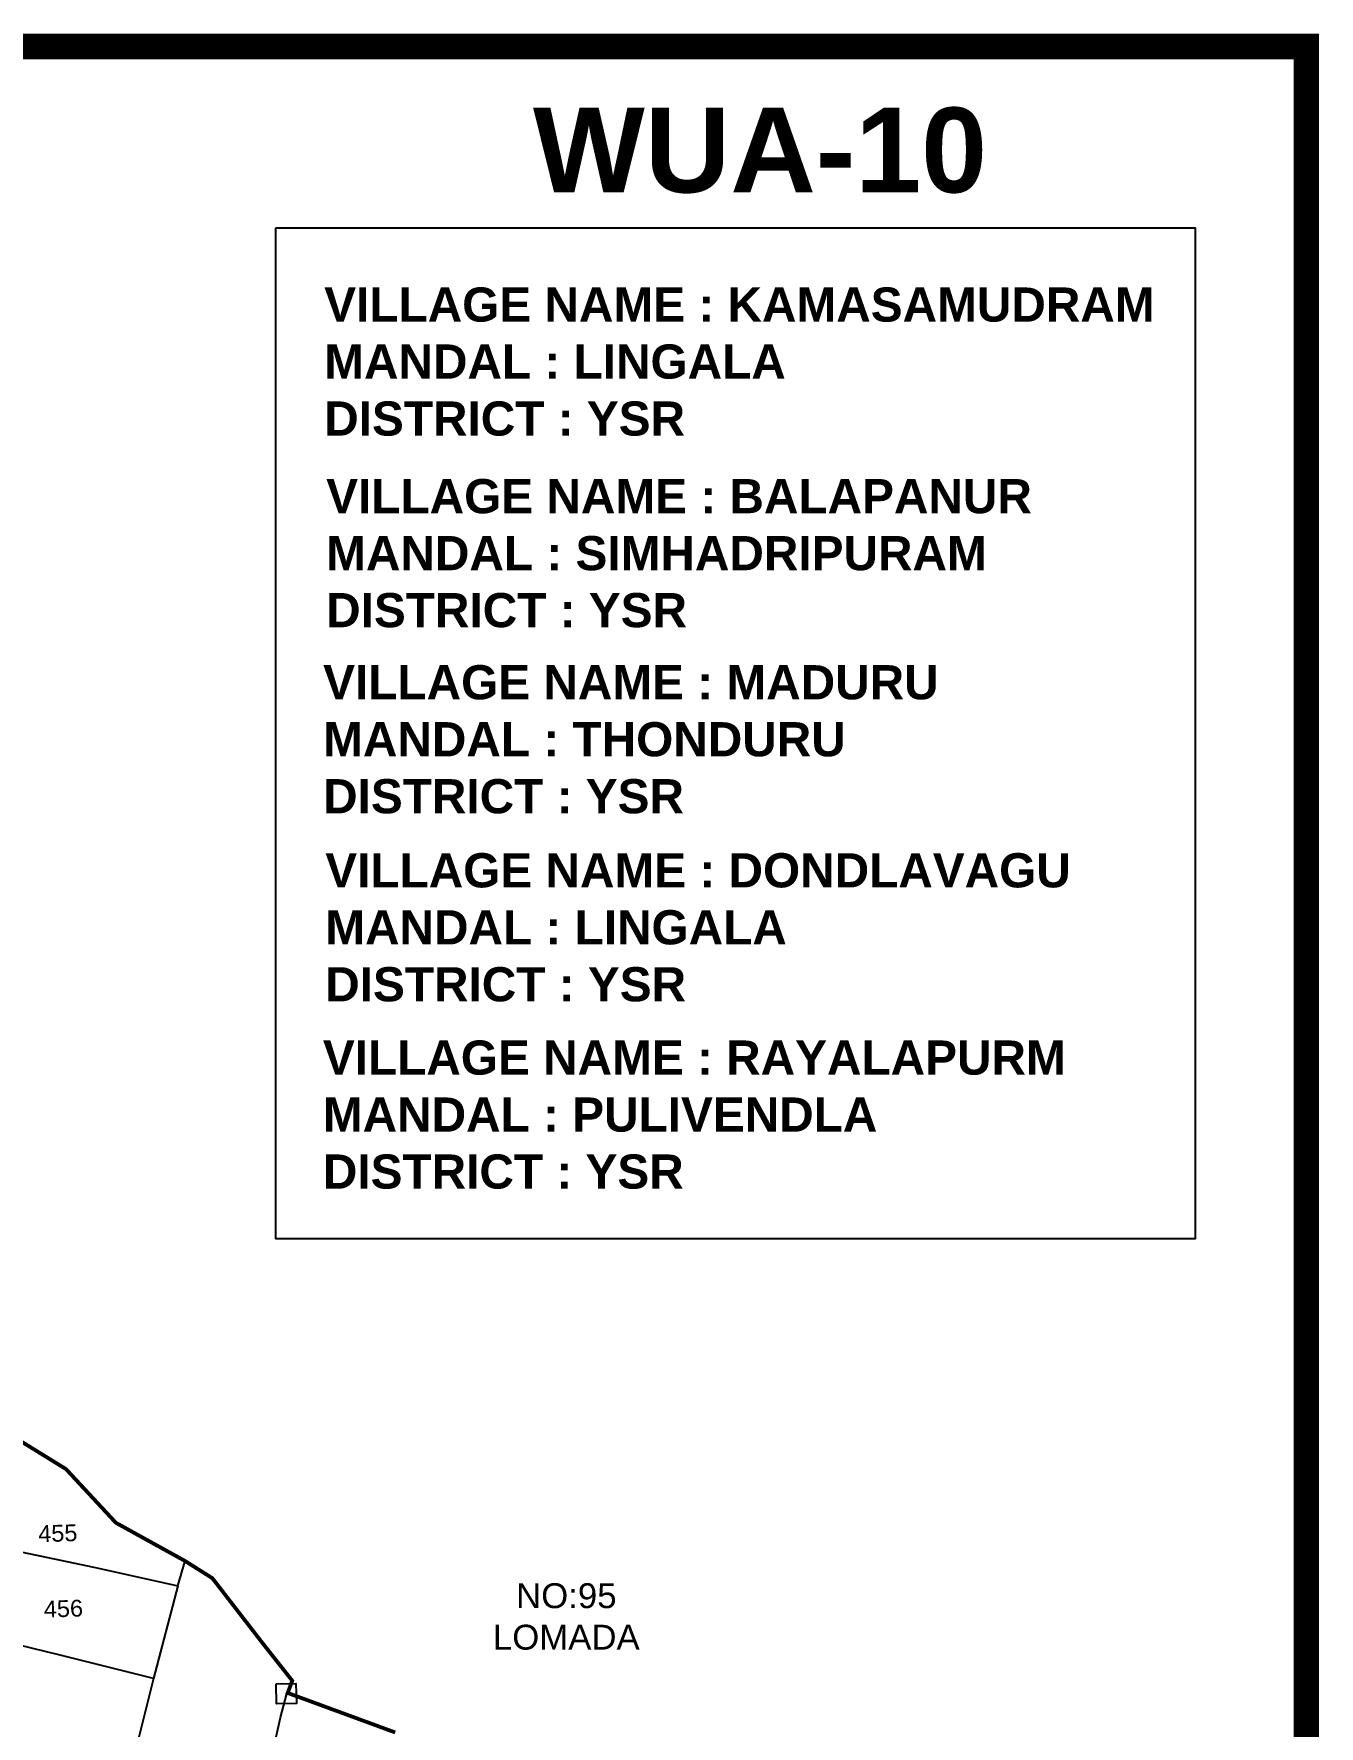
# Model space of a CAD drawing. Header units: millimetres. Extents: x 191342 to 235284, y 1600297 to 1616674.
# Drawn here: x 200565 to 202081, y 1611892 to 1613889 of the extents above; entities that cross this region are included whole.
import ezdxf

# ---------------------------------------------------------------- set-up
doc = ezdxf.new("R2010")
doc.units = ezdxf.units.MM
doc.header["$LTSCALE"] = 15
doc.linetypes.add('HIDDEN2', pattern=[0.1875, 0.125, -0.0625])
for name, color, linetype in [('BOUNDRY STONES', 240, 'Continuous'), ('DIMENSION', 1, 'Continuous'), ('PLOTS', 7, 'Continuous'), ('PLOTS NO', 7, 'Continuous'), ('TEXT', 1, 'Continuous'), ('text2', 7, 'Continuous'), ('VILLAGE BOUNDRY', 5, 'Continuous')]:
    doc.layers.add(name, color=color, linetype=linetype)
doc.styles.get("Standard").update_dxf_attribs({"font": 'arial.ttf'})

msp = doc.modelspace()

# ---------------------------------------------------------------- linework, layer by layer
at = {"layer": 'BOUNDRY STONES', "color": 1}
msp.add_lwpolyline([(200850.6, 1611942.2), (200873.9, 1611942.8), (200874.6, 1611919.3), (200851.3, 1611918.6)], close=True, dxfattribs=at)
at = {"layer": 'PLOTS', "color": 0}
for points in [[(200473.8, 1612115.4), (200542, 1612099.6), (200635.5, 1612079.8), (200734.7, 1612057.9), (200743.2, 1612087.3)], [(200734.7, 1612057.9), (200706.2, 1611948.8), (200594.5, 1611976.4), (200529.8, 1611992.3), (200459.4, 1612008.8)]]:
    msp.add_lwpolyline(points, dxfattribs=at)
at = {"layer": 'PLOTS NO', "color": 0}
msp.add_lwpolyline([(200706.2, 1611948.8), (200671.5, 1611810.3), (200828.7, 1611780.6), (200839.3, 1611828.5), (200846.9, 1611862.3), (200855.9, 1611902.6), (200862.8, 1611929.4), (200864.3, 1611931.6)], dxfattribs=at)
at = {"layer": 'text2', "color": 5, "const_width": 30}
msp.add_lwpolyline([(191356.9, 1613873.6), (202065.7, 1613873.6), (202065.7, 1600312.2), (191356.9, 1600312.2)], close=True, dxfattribs=at)
at = {"layer": 'text2'}
msp.add_lwpolyline([(200850.5, 1613659.9), (201934.4, 1613659.9), (201934.4, 1612467.3), (200850.5, 1612467.3)], close=True, dxfattribs=at)
at = {"layer": 'VILLAGE BOUNDRY', "linetype": 'HIDDEN2', "ltscale": 20, "const_width": 4.5}
msp.add_lwpolyline([(200517.2, 1612248.5), (200602.9, 1612195.6), (200661.7, 1612132.3), (200743.2, 1612087.3), (200775.5, 1612066.9), (200833.4, 1611992), (200869.7, 1611946), (200864.3, 1611931.6), (200991.1, 1611885)], dxfattribs=at)

# ---------------------------------------------------------------- texts
at = {"layer": 'DIMENSION', "color": 1, "insert": (201192.9, 1612061), "char_height": 29.35, "width": 359.925, "attachment_point": 2}
msp.add_mtext('\\pxqc;NO:95\\PLOMADA', dxfattribs=at)
at = {"layer": 'PLOTS NO', "color": 0}
for s, p in [('455', (200570.4, 1612109.4)), ('456', (200577, 1612020.5))]:
    msp.add_text(s, height=19.82, rotation=1.6859, dxfattribs=at).set_placement(p)
at = {"layer": 'TEXT', "attachment_point": 1}
for s, insert, char_height, width in [('\\pxql;{\\fArial|b1|i0|c0|p34;\\C1;WUA-10}', (201153.6, 1613801.5), 100, 530.332), ('\\pxql;{\\fArial|b1|i0|c0|p34;\\C1;VILLAGE NAME :\\C5; KAMASAMUDRAM\\P\\C1;MANDAL : \\C5;LINGALA\\P\\C1;DISTRICT : \\C5;YSR}', (200907.4, 1613589.4), 40.32, 975.812), ('{\\fArial|b1|i0|c0|p34;\\C1;VILLAGE NAME :\\C5; BALAPANUR\\C0;\\P\\pxql;\\C1;MANDAL : \\C5;SIMHADRIPURAM\\P\\C1;DISTRICT : \\C5;YSR}', (200909.7, 1613363.4), 40.32, 975.812), ('{\\fArial|b1|i0|c0|p34;\\C1;VILLAGE NAME :\\C5; MADURU\\C0;\\P\\pxql;\\C1;MANDAL : \\C5;THONDURU\\P\\C1;DISTRICT : \\C5;YSR}', (200906.1, 1613143.9), 40.32, 975.812), ('\\pxql;{\\fArial|b1|i0|c0|p34;\\C1;VILLAGE NAME :\\C5; DONDLAVAGU\\P\\C1;MANDAL : \\C5;LINGALA\\P\\C1;DISTRICT : \\C5;YSR}', (200908.6, 1612922.1), 40.32, 975.812), ('\\pxql;{\\fArial|b1|i0|c0|p34;\\C1;VILLAGE NAME :\\C5; RAYALAPURM\\C1;\\PMANDAL : \\C5;PULIVENDLA \\P\\C1;DISTRICT : \\C5;YSR}', (200905.8, 1612701.2), 40.32, 975.812)]:
    msp.add_mtext(s, dxfattribs=dict(at, insert=insert, char_height=char_height, width=width))

doc.saveas('drawing.dxf')
